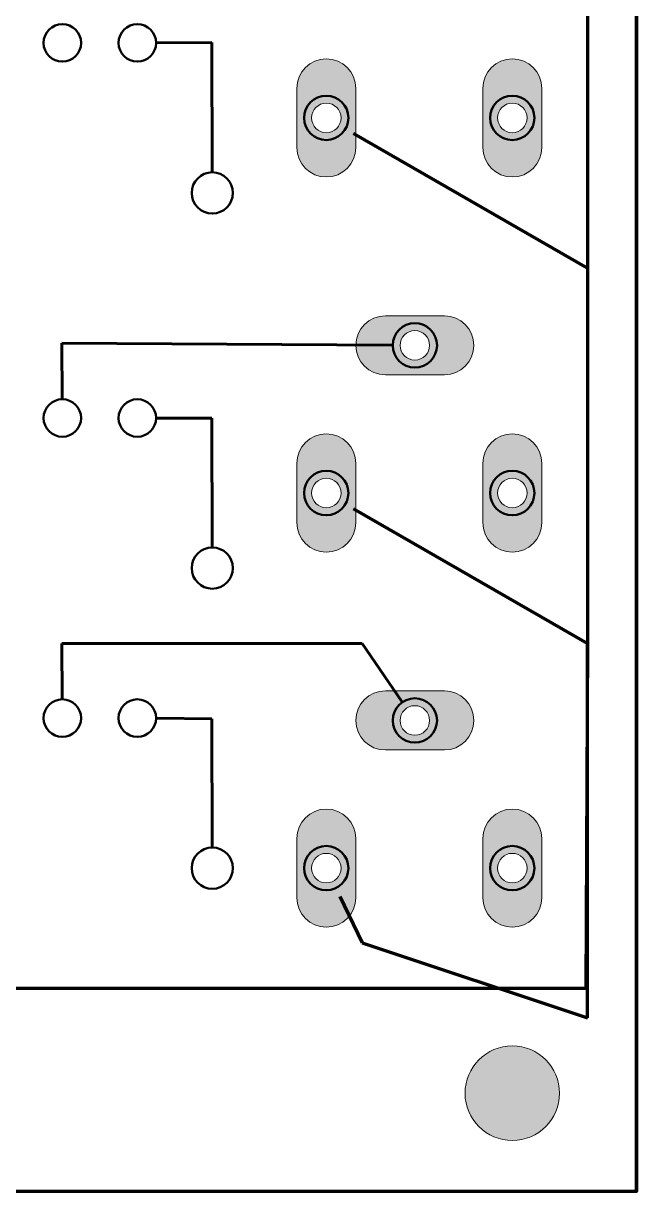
# Model space of a CAD drawing. Header units: inches. Extents: x 91.4 to 149.9, y -192.5 to -115.
# Drawn here: x 129.17 to 149.94, y -192.48 to -152.93 of the extents above; entities that cross this region are included whole.
import ezdxf

# ---------------------------------------------------------------- set-up
doc = ezdxf.new("R2010")
doc.units = ezdxf.units.IN
doc.header["$MEASUREMENT"] = 0
doc.layers.add('Layer 1', color=7, linetype='Continuous')

msp = doc.modelspace()

# ---------------------------------------------------------------- hatches: boundary and pattern name
at = {"layer": 'Layer 1', "true_color": 0xffffff}
h = msp.add_hatch(color=7, dxfattribs=at)
h.dxf.hatch_style = 2
h.paths.add_polyline_path([(91.366, -114.957), (91.366, -192.479), (91.361, -192.479), (91.361, -192.473), (149.934, -192.473), (149.934, -192.479), (149.929, -192.479), (149.929, -114.957), (149.934, -114.957), (149.934, -114.963), (91.361, -114.963), (91.361, -114.957)])
h.paths.add_polyline_path([(91.361, -114.952), (149.934, -114.952), (149.939, -114.952), (149.939, -114.957), (149.939, -192.479), (149.939, -192.484), (149.934, -192.484), (91.361, -192.484), (91.355, -192.484), (91.355, -192.479), (91.355, -114.957), (91.355, -114.952)])
h = msp.add_hatch(color=7, dxfattribs=at)
h.dxf.hatch_style = 2
edge = h.paths.add_edge_path()
edge.add_spline(control_points=[(139.428, -156.631), (139.704, -156.631), (139.928, -156.407), (139.928, -156.131), (139.928, -155.855), (139.704, -155.631), (139.428, -155.631), (139.152, -155.631), (138.928, -155.855), (138.928, -156.131), (138.928, -156.407), (139.152, -156.631), (139.428, -156.631)], knot_values=[0, 0, 0, 0, 1, 1, 1, 2, 2, 2, 3, 3, 3, 4, 4, 4, 4], degree=3, periodic=1)
edge = h.paths.add_edge_path()
edge.add_spline(control_points=[(138.428, -155.131), (138.428, -154.579), (138.875, -154.131), (139.428, -154.131), (139.98, -154.131), (140.428, -154.579), (140.428, -155.131), (140.428, -155.131), (140.428, -157.131), (140.428, -157.131), (140.428, -157.684), (139.98, -158.131), (139.428, -158.131), (138.875, -158.131), (138.428, -157.684), (138.428, -157.131), (138.428, -157.131), (138.428, -155.131), (138.428, -155.131)], knot_values=[0, 0, 0, 0, 1, 1, 1, 2, 2, 2, 3, 3, 3, 4, 4, 4, 5, 5, 5, 6, 6, 6, 6], degree=3, periodic=1)
h = msp.add_hatch(color=7, dxfattribs=at)
h.dxf.hatch_style = 2
edge = h.paths.add_edge_path()
edge.add_spline(control_points=[(145.728, -156.631), (146.004, -156.631), (146.228, -156.407), (146.228, -156.131), (146.228, -155.855), (146.004, -155.631), (145.728, -155.631), (145.452, -155.631), (145.228, -155.855), (145.228, -156.131), (145.228, -156.407), (145.452, -156.631), (145.728, -156.631)], knot_values=[0, 0, 0, 0, 1, 1, 1, 2, 2, 2, 3, 3, 3, 4, 4, 4, 4], degree=3, periodic=1)
edge = h.paths.add_edge_path()
edge.add_spline(control_points=[(144.728, -155.131), (144.728, -154.579), (145.175, -154.131), (145.728, -154.131), (146.28, -154.131), (146.728, -154.579), (146.728, -155.131), (146.728, -155.131), (146.728, -157.131), (146.728, -157.131), (146.728, -157.684), (146.28, -158.131), (145.728, -158.131), (145.175, -158.131), (144.728, -157.684), (144.728, -157.131), (144.728, -157.131), (144.728, -155.131), (144.728, -155.131)], knot_values=[0, 0, 0, 0, 1, 1, 1, 2, 2, 2, 3, 3, 3, 4, 4, 4, 5, 5, 5, 6, 6, 6, 6], degree=3, periodic=1)
h = msp.add_hatch(color=7, dxfattribs=at)
h.dxf.hatch_style = 2
edge = h.paths.add_edge_path()
edge.add_spline(control_points=[(142.428, -164.331), (142.704, -164.331), (142.928, -164.107), (142.928, -163.831), (142.928, -163.555), (142.704, -163.331), (142.428, -163.331), (142.152, -163.331), (141.928, -163.555), (141.928, -163.831), (141.928, -164.107), (142.152, -164.331), (142.428, -164.331)], knot_values=[0, 0, 0, 0, 1, 1, 1, 2, 2, 2, 3, 3, 3, 4, 4, 4, 4], degree=3, periodic=1)
edge = h.paths.add_edge_path()
edge.add_spline(control_points=[(140.428, -163.831), (140.428, -163.279), (140.875, -162.831), (141.428, -162.831), (141.428, -162.831), (143.428, -162.831), (143.428, -162.831), (143.98, -162.831), (144.428, -163.279), (144.428, -163.831), (144.428, -164.384), (143.98, -164.831), (143.428, -164.831), (143.428, -164.831), (141.428, -164.831), (141.428, -164.831), (140.875, -164.831), (140.428, -164.384), (140.428, -163.831)], knot_values=[0, 0, 0, 0, 1, 1, 1, 2, 2, 2, 3, 3, 3, 4, 4, 4, 5, 5, 5, 6, 6, 6, 6], degree=3, periodic=1)
h = msp.add_hatch(color=7, dxfattribs=at)
h.dxf.hatch_style = 2
edge = h.paths.add_edge_path()
edge.add_spline(control_points=[(139.428, -169.331), (139.704, -169.331), (139.928, -169.107), (139.928, -168.831), (139.928, -168.555), (139.704, -168.331), (139.428, -168.331), (139.152, -168.331), (138.928, -168.555), (138.928, -168.831), (138.928, -169.107), (139.152, -169.331), (139.428, -169.331)], knot_values=[0, 0, 0, 0, 1, 1, 1, 2, 2, 2, 3, 3, 3, 4, 4, 4, 4], degree=3, periodic=1)
edge = h.paths.add_edge_path()
edge.add_spline(control_points=[(138.428, -167.831), (138.428, -167.279), (138.875, -166.831), (139.428, -166.831), (139.98, -166.831), (140.428, -167.279), (140.428, -167.831), (140.428, -167.831), (140.428, -169.831), (140.428, -169.831), (140.428, -170.384), (139.98, -170.831), (139.428, -170.831), (138.875, -170.831), (138.428, -170.384), (138.428, -169.831), (138.428, -169.831), (138.428, -167.831), (138.428, -167.831)], knot_values=[0, 0, 0, 0, 1, 1, 1, 2, 2, 2, 3, 3, 3, 4, 4, 4, 5, 5, 5, 6, 6, 6, 6], degree=3, periodic=1)
h = msp.add_hatch(color=7, dxfattribs=at)
h.dxf.hatch_style = 2
edge = h.paths.add_edge_path()
edge.add_spline(control_points=[(145.728, -169.331), (146.004, -169.331), (146.228, -169.107), (146.228, -168.831), (146.228, -168.555), (146.004, -168.331), (145.728, -168.331), (145.452, -168.331), (145.228, -168.555), (145.228, -168.831), (145.228, -169.107), (145.452, -169.331), (145.728, -169.331)], knot_values=[0, 0, 0, 0, 1, 1, 1, 2, 2, 2, 3, 3, 3, 4, 4, 4, 4], degree=3, periodic=1)
edge = h.paths.add_edge_path()
edge.add_spline(control_points=[(144.728, -167.831), (144.728, -167.279), (145.175, -166.831), (145.728, -166.831), (146.28, -166.831), (146.728, -167.279), (146.728, -167.831), (146.728, -167.831), (146.728, -169.831), (146.728, -169.831), (146.728, -170.384), (146.28, -170.831), (145.728, -170.831), (145.175, -170.831), (144.728, -170.384), (144.728, -169.831), (144.728, -169.831), (144.728, -167.831), (144.728, -167.831)], knot_values=[0, 0, 0, 0, 1, 1, 1, 2, 2, 2, 3, 3, 3, 4, 4, 4, 5, 5, 5, 6, 6, 6, 6], degree=3, periodic=1)
h = msp.add_hatch(color=7, dxfattribs=at)
h.dxf.hatch_style = 2
edge = h.paths.add_edge_path()
edge.add_spline(control_points=[(142.428, -177.031), (142.704, -177.031), (142.928, -176.808), (142.928, -176.531), (142.928, -176.255), (142.704, -176.031), (142.428, -176.031), (142.152, -176.031), (141.928, -176.255), (141.928, -176.531), (141.928, -176.808), (142.152, -177.031), (142.428, -177.031)], knot_values=[0, 0, 0, 0, 1, 1, 1, 2, 2, 2, 3, 3, 3, 4, 4, 4, 4], degree=3, periodic=1)
edge = h.paths.add_edge_path()
edge.add_spline(control_points=[(140.428, -176.531), (140.428, -175.979), (140.875, -175.531), (141.428, -175.531), (141.428, -175.531), (143.428, -175.531), (143.428, -175.531), (143.98, -175.531), (144.428, -175.979), (144.428, -176.531), (144.428, -177.084), (143.98, -177.531), (143.428, -177.531), (143.428, -177.531), (141.428, -177.531), (141.428, -177.531), (140.875, -177.531), (140.428, -177.084), (140.428, -176.531)], knot_values=[0, 0, 0, 0, 1, 1, 1, 2, 2, 2, 3, 3, 3, 4, 4, 4, 5, 5, 5, 6, 6, 6, 6], degree=3, periodic=1)
h = msp.add_hatch(color=7, dxfattribs=at)
h.dxf.hatch_style = 2
edge = h.paths.add_edge_path()
edge.add_spline(control_points=[(139.428, -182.031), (139.704, -182.031), (139.928, -181.808), (139.928, -181.531), (139.928, -181.255), (139.704, -181.031), (139.428, -181.031), (139.152, -181.031), (138.928, -181.255), (138.928, -181.531), (138.928, -181.808), (139.152, -182.031), (139.428, -182.031)], knot_values=[0, 0, 0, 0, 1, 1, 1, 2, 2, 2, 3, 3, 3, 4, 4, 4, 4], degree=3, periodic=1)
edge = h.paths.add_edge_path()
edge.add_spline(control_points=[(138.428, -180.531), (138.428, -179.979), (138.875, -179.531), (139.428, -179.531), (139.98, -179.531), (140.428, -179.979), (140.428, -180.531), (140.428, -180.531), (140.428, -182.531), (140.428, -182.531), (140.428, -183.084), (139.98, -183.531), (139.428, -183.531), (138.875, -183.531), (138.428, -183.084), (138.428, -182.531), (138.428, -182.531), (138.428, -180.531), (138.428, -180.531)], knot_values=[0, 0, 0, 0, 1, 1, 1, 2, 2, 2, 3, 3, 3, 4, 4, 4, 5, 5, 5, 6, 6, 6, 6], degree=3, periodic=1)
h = msp.add_hatch(color=7, dxfattribs=at)
h.dxf.hatch_style = 2
edge = h.paths.add_edge_path()
edge.add_spline(control_points=[(145.728, -182.031), (146.004, -182.031), (146.228, -181.808), (146.228, -181.531), (146.228, -181.255), (146.004, -181.031), (145.728, -181.031), (145.452, -181.031), (145.228, -181.255), (145.228, -181.531), (145.228, -181.808), (145.452, -182.031), (145.728, -182.031)], knot_values=[0, 0, 0, 0, 1, 1, 1, 2, 2, 2, 3, 3, 3, 4, 4, 4, 4], degree=3, periodic=1)
edge = h.paths.add_edge_path()
edge.add_spline(control_points=[(144.728, -180.531), (144.728, -179.979), (145.175, -179.531), (145.728, -179.531), (146.28, -179.531), (146.728, -179.979), (146.728, -180.531), (146.728, -180.531), (146.728, -182.531), (146.728, -182.531), (146.728, -183.084), (146.28, -183.531), (145.728, -183.531), (145.175, -183.531), (144.728, -183.084), (144.728, -182.531), (144.728, -182.531), (144.728, -180.531), (144.728, -180.531)], knot_values=[0, 0, 0, 0, 1, 1, 1, 2, 2, 2, 3, 3, 3, 4, 4, 4, 5, 5, 5, 6, 6, 6, 6], degree=3, periodic=1)
h = msp.add_hatch(color=7, dxfattribs=at)
edge = h.paths.add_edge_path()
edge.add_spline(control_points=[(147.328, -189.151), (147.328, -190.035), (146.611, -190.751), (145.728, -190.751), (144.844, -190.751), (144.128, -190.035), (144.128, -189.151), (144.128, -188.268), (144.844, -187.551), (145.728, -187.551), (146.611, -187.551), (147.328, -188.268), (147.328, -189.151)], knot_values=[0, 0, 0, 0, 1, 1, 1, 2, 2, 2, 3, 3, 3, 4, 4, 4, 4], degree=3, periodic=1)

# ---------------------------------------------------------------- linework, layer by layer
at = {"layer": 'Layer 1', "color": 179, "lineweight": 70, "true_color": 0x231f20}
for points in [[(91.361, -114.952), (149.934, -114.952), (149.939, -114.952), (149.939, -114.957), (149.939, -192.479), (149.939, -192.484), (149.934, -192.484), (91.361, -192.484), (91.355, -192.484), (91.355, -192.479), (91.355, -114.957), (91.355, -114.952), (91.361, -114.952)], [(91.366, -114.957), (91.366, -192.479), (91.361, -192.479), (91.361, -192.473), (149.934, -192.473), (149.934, -192.479), (149.929, -192.479), (149.929, -114.957), (149.934, -114.957), (149.934, -114.963), (91.361, -114.963), (91.361, -114.957), (91.366, -114.957)]]:
    msp.add_lwpolyline(points, dxfattribs=at)
at = {"layer": 'Layer 1', "color": 7, "lineweight": 120, "true_color": 0xffffff}
for points in [[(148.271, -148.495), (148.271, -161.213)], [(140.351, -156.662), (148.271, -161.213)], [(148.271, -161.213), (140.351, -156.662)], [(148.271, -161.213), (148.271, -173.93)], [(140.35, -169.363), (148.271, -173.93)], [(148.271, -173.93), (140.35, -169.363)], [(148.271, -173.93), (140.35, -169.363)], [(148.271, -173.93), (148.224, -185.611)], [(148.271, -186.601), (148.271, -173.93)], [(139.888, -182.491), (140.64, -184.057)], [(140.64, -184.057), (148.271, -186.601)], [(148.224, -185.611), (99.945, -185.611)]]:
    msp.add_lwpolyline(points, dxfattribs=at)
at = {"layer": 'Layer 1', "color": 7, "lineweight": 60, "true_color": 0xffffff}
for points in [[(135.553, -153.582), (133.691, -153.589)], [(135.566, -157.945), (135.553, -153.582)], [(130.467, -163.756), (130.482, -165.628)], [(141.645, -163.826), (130.467, -163.756)], [(135.553, -166.3), (133.691, -166.293)], [(135.566, -170.645), (135.553, -166.3)], [(130.467, -173.93), (130.482, -175.788)], [(140.64, -173.93), (130.467, -173.93)], [(141.985, -175.887), (140.64, -173.93)], [(135.553, -176.474), (133.691, -176.457)], [(135.566, -180.805), (135.553, -176.474)]]:
    msp.add_lwpolyline(points, dxfattribs=at)
at = {"layer": 'Layer 1', "color": 7, "lineweight": 50, "true_color": 0xffffff}
for points in [[(129.853, -153.591), (129.853, -153.241), (130.137, -152.956), (130.488, -152.956), (130.838, -152.956), (131.123, -153.241), (131.123, -153.591), (131.123, -153.942), (130.838, -154.226), (130.488, -154.226), (130.137, -154.226), (129.853, -153.942), (129.853, -153.591)], [(132.393, -153.591), (132.393, -153.241), (132.677, -152.956), (133.028, -152.956), (133.378, -152.956), (133.663, -153.241), (133.663, -153.591), (133.663, -153.942), (133.378, -154.226), (133.028, -154.226), (132.677, -154.226), (132.393, -153.942), (132.393, -153.591)], [(139.428, -155.381), (139.842, -155.381), (140.178, -155.717), (140.178, -156.131), (140.178, -156.546), (139.842, -156.881), (139.428, -156.881), (139.013, -156.881), (138.678, -156.546), (138.678, -156.131), (138.678, -155.717), (139.013, -155.381), (139.428, -155.381)], [(145.728, -155.381), (146.142, -155.381), (146.478, -155.717), (146.478, -156.131), (146.478, -156.546), (146.142, -156.881), (145.728, -156.881), (145.313, -156.881), (144.978, -156.546), (144.978, -156.131), (144.978, -155.717), (145.313, -155.381), (145.728, -155.381)], [(136.266, -158.671), (136.266, -159.057), (135.953, -159.37), (135.568, -159.37), (135.182, -159.37), (134.869, -159.057), (134.869, -158.671), (134.869, -158.286), (135.182, -157.973), (135.568, -157.973), (135.953, -157.973), (136.266, -158.286), (136.266, -158.671)], [(142.428, -163.081), (142.842, -163.081), (143.178, -163.417), (143.178, -163.831), (143.178, -164.246), (142.842, -164.581), (142.428, -164.581), (142.013, -164.581), (141.678, -164.246), (141.678, -163.831), (141.678, -163.417), (142.013, -163.081), (142.428, -163.081)], [(129.853, -166.291), (129.853, -165.941), (130.137, -165.656), (130.488, -165.656), (130.838, -165.656), (131.123, -165.941), (131.123, -166.291), (131.123, -166.642), (130.838, -166.926), (130.488, -166.926), (130.137, -166.926), (129.853, -166.642), (129.853, -166.291)], [(132.393, -166.291), (132.393, -165.941), (132.677, -165.656), (133.028, -165.656), (133.378, -165.656), (133.663, -165.941), (133.663, -166.291), (133.663, -166.642), (133.378, -166.926), (133.028, -166.926), (132.677, -166.926), (132.393, -166.642), (132.393, -166.291)], [(139.428, -168.081), (139.842, -168.081), (140.178, -168.417), (140.178, -168.831), (140.178, -169.246), (139.842, -169.581), (139.428, -169.581), (139.013, -169.581), (138.678, -169.246), (138.678, -168.831), (138.678, -168.417), (139.013, -168.081), (139.428, -168.081)], [(145.728, -168.081), (146.142, -168.081), (146.478, -168.417), (146.478, -168.831), (146.478, -169.246), (146.142, -169.581), (145.728, -169.581), (145.313, -169.581), (144.978, -169.246), (144.978, -168.831), (144.978, -168.417), (145.313, -168.081), (145.728, -168.081)], [(136.266, -171.371), (136.266, -171.757), (135.953, -172.07), (135.568, -172.07), (135.182, -172.07), (134.869, -171.757), (134.869, -171.371), (134.869, -170.986), (135.182, -170.673), (135.568, -170.673), (135.953, -170.673), (136.266, -170.986), (136.266, -171.371)], [(129.853, -176.451), (129.853, -176.101), (130.137, -175.816), (130.488, -175.816), (130.838, -175.816), (131.123, -176.101), (131.123, -176.451), (131.123, -176.802), (130.838, -177.086), (130.488, -177.086), (130.137, -177.086), (129.853, -176.802), (129.853, -176.451)], [(132.393, -176.451), (132.393, -176.101), (132.677, -175.816), (133.028, -175.816), (133.378, -175.816), (133.663, -176.101), (133.663, -176.451), (133.663, -176.802), (133.378, -177.086), (133.028, -177.086), (132.677, -177.086), (132.393, -176.802), (132.393, -176.451)], [(142.428, -175.781), (142.842, -175.781), (143.178, -176.117), (143.178, -176.531), (143.178, -176.946), (142.842, -177.281), (142.428, -177.281), (142.013, -177.281), (141.678, -176.946), (141.678, -176.531), (141.678, -176.117), (142.013, -175.781), (142.428, -175.781)], [(136.266, -181.531), (136.266, -181.917), (135.953, -182.23), (135.568, -182.23), (135.182, -182.23), (134.869, -181.917), (134.869, -181.531), (134.869, -181.146), (135.182, -180.833), (135.568, -180.833), (135.953, -180.833), (136.266, -181.146), (136.266, -181.531)], [(139.428, -180.781), (139.842, -180.781), (140.178, -181.117), (140.178, -181.531), (140.178, -181.946), (139.842, -182.281), (139.428, -182.281), (139.013, -182.281), (138.678, -181.946), (138.678, -181.531), (138.678, -181.117), (139.013, -180.781), (139.428, -180.781)], [(145.728, -180.781), (146.142, -180.781), (146.478, -181.117), (146.478, -181.531), (146.478, -181.946), (146.142, -182.281), (145.728, -182.281), (145.313, -182.281), (144.978, -181.946), (144.978, -181.531), (144.978, -181.117), (145.313, -180.781), (145.728, -180.781)]]:
    msp.add_open_spline(points, degree=3, knots=[0, 0, 0, 0, 1, 1, 1, 2, 2, 2, 3, 3, 3, 4, 4, 4, 4], dxfattribs=at)
at = {"layer": 'Layer 1', "lineweight": 0}
for points, knots in [([(138.428, -155.131), (138.428, -154.579), (138.875, -154.131), (139.428, -154.131), (139.98, -154.131), (140.428, -154.579), (140.428, -155.131), (140.428, -155.131), (140.428, -157.131), (140.428, -157.131), (140.428, -157.684), (139.98, -158.131), (139.428, -158.131), (138.875, -158.131), (138.428, -157.684), (138.428, -157.131), (138.428, -157.131), (138.428, -155.131), (138.428, -155.131)], [0, 0, 0, 0, 1, 1, 1, 2, 2, 2, 3, 3, 3, 4, 4, 4, 5, 5, 5, 6, 6, 6, 6]), ([(144.728, -155.131), (144.728, -154.579), (145.175, -154.131), (145.728, -154.131), (146.28, -154.131), (146.728, -154.579), (146.728, -155.131), (146.728, -155.131), (146.728, -157.131), (146.728, -157.131), (146.728, -157.684), (146.28, -158.131), (145.728, -158.131), (145.175, -158.131), (144.728, -157.684), (144.728, -157.131), (144.728, -157.131), (144.728, -155.131), (144.728, -155.131)], [0, 0, 0, 0, 1, 1, 1, 2, 2, 2, 3, 3, 3, 4, 4, 4, 5, 5, 5, 6, 6, 6, 6]), ([(139.428, -156.631), (139.704, -156.631), (139.928, -156.407), (139.928, -156.131), (139.928, -155.855), (139.704, -155.631), (139.428, -155.631), (139.152, -155.631), (138.928, -155.855), (138.928, -156.131), (138.928, -156.407), (139.152, -156.631), (139.428, -156.631)], [0, 0, 0, 0, 1, 1, 1, 2, 2, 2, 3, 3, 3, 4, 4, 4, 4]), ([(145.728, -156.631), (146.004, -156.631), (146.228, -156.407), (146.228, -156.131), (146.228, -155.855), (146.004, -155.631), (145.728, -155.631), (145.452, -155.631), (145.228, -155.855), (145.228, -156.131), (145.228, -156.407), (145.452, -156.631), (145.728, -156.631)], [0, 0, 0, 0, 1, 1, 1, 2, 2, 2, 3, 3, 3, 4, 4, 4, 4]), ([(140.428, -163.831), (140.428, -163.279), (140.875, -162.831), (141.428, -162.831), (141.428, -162.831), (143.428, -162.831), (143.428, -162.831), (143.98, -162.831), (144.428, -163.279), (144.428, -163.831), (144.428, -164.384), (143.98, -164.831), (143.428, -164.831), (143.428, -164.831), (141.428, -164.831), (141.428, -164.831), (140.875, -164.831), (140.428, -164.384), (140.428, -163.831)], [0, 0, 0, 0, 1, 1, 1, 2, 2, 2, 3, 3, 3, 4, 4, 4, 5, 5, 5, 6, 6, 6, 6]), ([(142.428, -164.331), (142.704, -164.331), (142.928, -164.107), (142.928, -163.831), (142.928, -163.555), (142.704, -163.331), (142.428, -163.331), (142.152, -163.331), (141.928, -163.555), (141.928, -163.831), (141.928, -164.107), (142.152, -164.331), (142.428, -164.331)], [0, 0, 0, 0, 1, 1, 1, 2, 2, 2, 3, 3, 3, 4, 4, 4, 4]), ([(138.428, -167.831), (138.428, -167.279), (138.875, -166.831), (139.428, -166.831), (139.98, -166.831), (140.428, -167.279), (140.428, -167.831), (140.428, -167.831), (140.428, -169.831), (140.428, -169.831), (140.428, -170.384), (139.98, -170.831), (139.428, -170.831), (138.875, -170.831), (138.428, -170.384), (138.428, -169.831), (138.428, -169.831), (138.428, -167.831), (138.428, -167.831)], [0, 0, 0, 0, 1, 1, 1, 2, 2, 2, 3, 3, 3, 4, 4, 4, 5, 5, 5, 6, 6, 6, 6]), ([(144.728, -167.831), (144.728, -167.279), (145.175, -166.831), (145.728, -166.831), (146.28, -166.831), (146.728, -167.279), (146.728, -167.831), (146.728, -167.831), (146.728, -169.831), (146.728, -169.831), (146.728, -170.384), (146.28, -170.831), (145.728, -170.831), (145.175, -170.831), (144.728, -170.384), (144.728, -169.831), (144.728, -169.831), (144.728, -167.831), (144.728, -167.831)], [0, 0, 0, 0, 1, 1, 1, 2, 2, 2, 3, 3, 3, 4, 4, 4, 5, 5, 5, 6, 6, 6, 6]), ([(139.428, -169.331), (139.704, -169.331), (139.928, -169.107), (139.928, -168.831), (139.928, -168.555), (139.704, -168.331), (139.428, -168.331), (139.152, -168.331), (138.928, -168.555), (138.928, -168.831), (138.928, -169.107), (139.152, -169.331), (139.428, -169.331)], [0, 0, 0, 0, 1, 1, 1, 2, 2, 2, 3, 3, 3, 4, 4, 4, 4]), ([(145.728, -169.331), (146.004, -169.331), (146.228, -169.107), (146.228, -168.831), (146.228, -168.555), (146.004, -168.331), (145.728, -168.331), (145.452, -168.331), (145.228, -168.555), (145.228, -168.831), (145.228, -169.107), (145.452, -169.331), (145.728, -169.331)], [0, 0, 0, 0, 1, 1, 1, 2, 2, 2, 3, 3, 3, 4, 4, 4, 4]), ([(140.428, -176.531), (140.428, -175.979), (140.875, -175.531), (141.428, -175.531), (141.428, -175.531), (143.428, -175.531), (143.428, -175.531), (143.98, -175.531), (144.428, -175.979), (144.428, -176.531), (144.428, -177.084), (143.98, -177.531), (143.428, -177.531), (143.428, -177.531), (141.428, -177.531), (141.428, -177.531), (140.875, -177.531), (140.428, -177.084), (140.428, -176.531)], [0, 0, 0, 0, 1, 1, 1, 2, 2, 2, 3, 3, 3, 4, 4, 4, 5, 5, 5, 6, 6, 6, 6]), ([(142.428, -177.031), (142.704, -177.031), (142.928, -176.808), (142.928, -176.531), (142.928, -176.255), (142.704, -176.031), (142.428, -176.031), (142.152, -176.031), (141.928, -176.255), (141.928, -176.531), (141.928, -176.808), (142.152, -177.031), (142.428, -177.031)], [0, 0, 0, 0, 1, 1, 1, 2, 2, 2, 3, 3, 3, 4, 4, 4, 4]), ([(138.428, -180.531), (138.428, -179.979), (138.875, -179.531), (139.428, -179.531), (139.98, -179.531), (140.428, -179.979), (140.428, -180.531), (140.428, -180.531), (140.428, -182.531), (140.428, -182.531), (140.428, -183.084), (139.98, -183.531), (139.428, -183.531), (138.875, -183.531), (138.428, -183.084), (138.428, -182.531), (138.428, -182.531), (138.428, -180.531), (138.428, -180.531)], [0, 0, 0, 0, 1, 1, 1, 2, 2, 2, 3, 3, 3, 4, 4, 4, 5, 5, 5, 6, 6, 6, 6]), ([(144.728, -180.531), (144.728, -179.979), (145.175, -179.531), (145.728, -179.531), (146.28, -179.531), (146.728, -179.979), (146.728, -180.531), (146.728, -180.531), (146.728, -182.531), (146.728, -182.531), (146.728, -183.084), (146.28, -183.531), (145.728, -183.531), (145.175, -183.531), (144.728, -183.084), (144.728, -182.531), (144.728, -182.531), (144.728, -180.531), (144.728, -180.531)], [0, 0, 0, 0, 1, 1, 1, 2, 2, 2, 3, 3, 3, 4, 4, 4, 5, 5, 5, 6, 6, 6, 6]), ([(139.428, -182.031), (139.704, -182.031), (139.928, -181.808), (139.928, -181.531), (139.928, -181.255), (139.704, -181.031), (139.428, -181.031), (139.152, -181.031), (138.928, -181.255), (138.928, -181.531), (138.928, -181.808), (139.152, -182.031), (139.428, -182.031)], [0, 0, 0, 0, 1, 1, 1, 2, 2, 2, 3, 3, 3, 4, 4, 4, 4]), ([(145.728, -182.031), (146.004, -182.031), (146.228, -181.808), (146.228, -181.531), (146.228, -181.255), (146.004, -181.031), (145.728, -181.031), (145.452, -181.031), (145.228, -181.255), (145.228, -181.531), (145.228, -181.808), (145.452, -182.031), (145.728, -182.031)], [0, 0, 0, 0, 1, 1, 1, 2, 2, 2, 3, 3, 3, 4, 4, 4, 4]), ([(147.328, -189.151), (147.328, -190.035), (146.611, -190.751), (145.728, -190.751), (144.844, -190.751), (144.128, -190.035), (144.128, -189.151), (144.128, -188.268), (144.844, -187.551), (145.728, -187.551), (146.611, -187.551), (147.328, -188.268), (147.328, -189.151)], [0, 0, 0, 0, 1, 1, 1, 2, 2, 2, 3, 3, 3, 4, 4, 4, 4])]:
    msp.add_open_spline(points, degree=3, knots=knots, dxfattribs=at)

doc.saveas('drawing.dxf')
